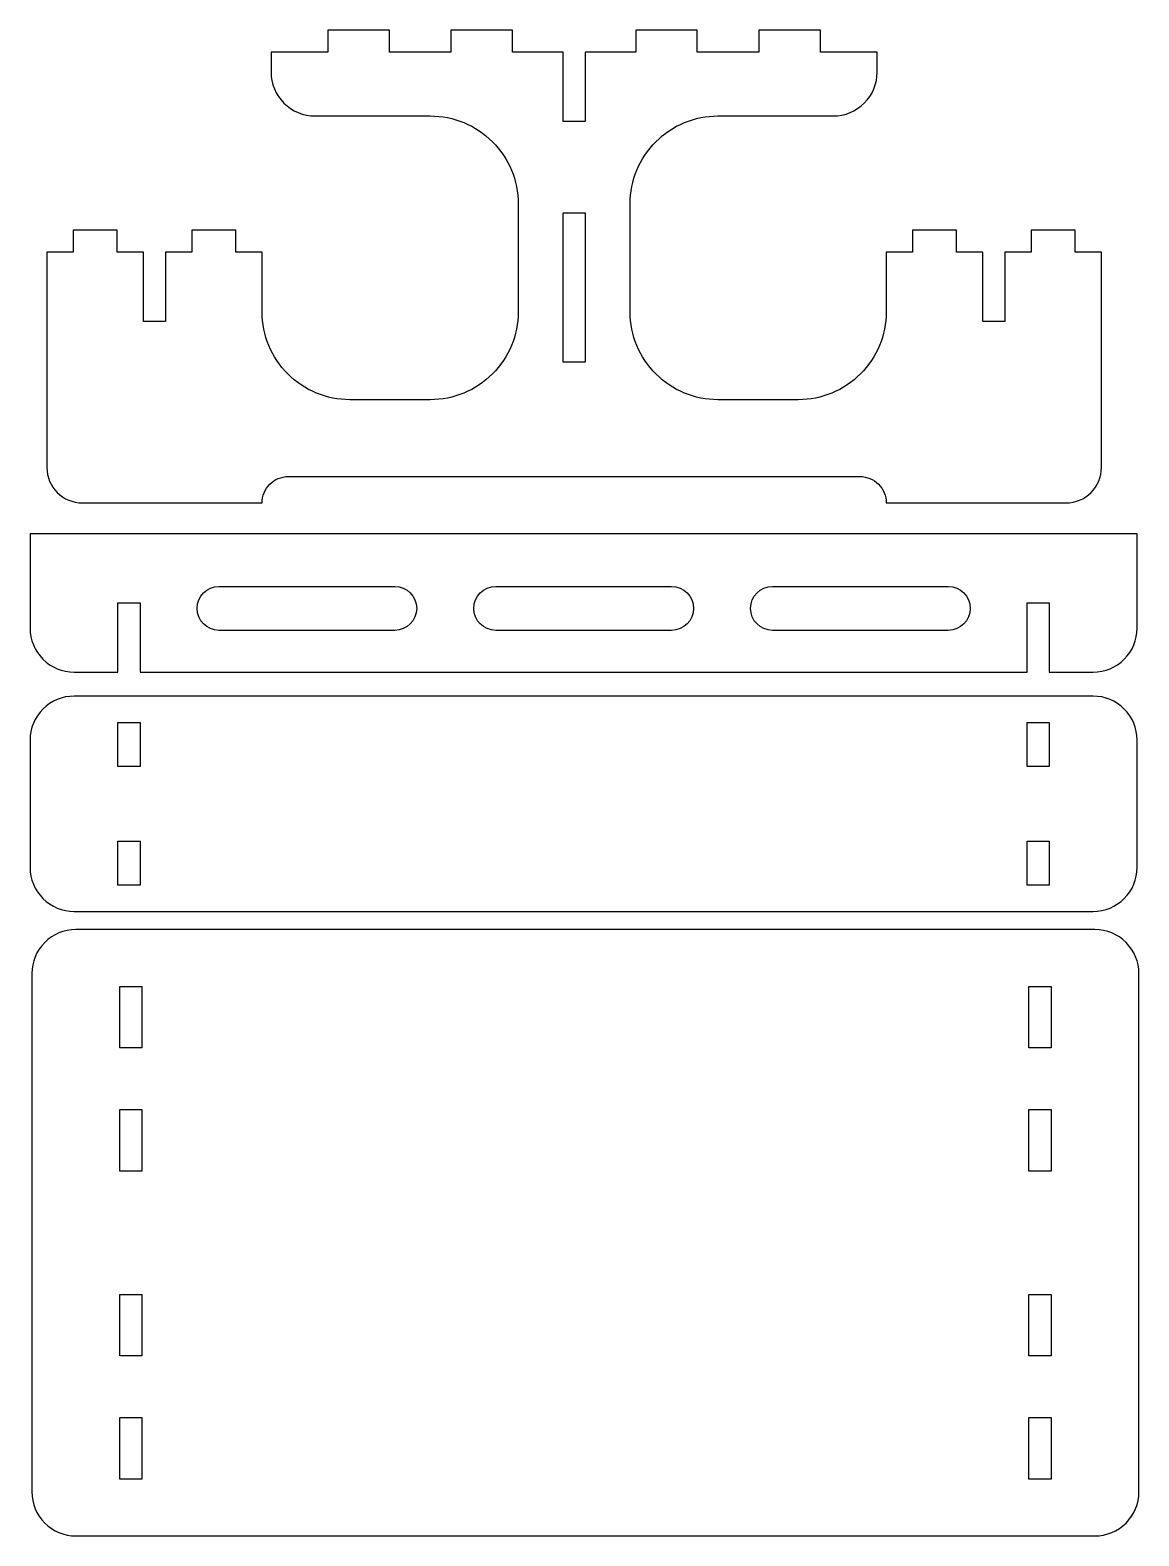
# Model space of a CAD drawing. Extents: x 13 to 314, y 7 to 415.
import ezdxf

# ---------------------------------------------------------------- set-up
doc = ezdxf.new("R2010")
doc.units = 0
doc.header["$MEASUREMENT"] = 0
doc.layers.add('DEFAULT', color=7, linetype='CONTINUOUS')

msp = doc.modelspace()

# ---------------------------------------------------------------- linework, layer by layer
at = {"layer": 'DEFAULT'}
for points in [[(303.52, 355.2), (296.4, 355.2), (296.4, 361.2), (284.49, 361.2), (284.49, 355.2), (277.37, 355.2), (277.37, 336.45), (271.37, 336.45), (271.37, 355.2), (264.24, 355.2), (264.24, 361.2), (252.34, 361.2), (252.34, 355.2), (245.21, 355.2), (245.21, 339.07, -0.414214), (221.4, 315.26), (199.63, 315.26, -0.414214), (175.82, 339.07), (175.82, 368.32, -0.414214), (199.63, 392.14), (230.87, 392.14, 0.414214), (242.77, 404.04), (242.77, 409.39), (227.4, 409.39), (227.4, 415.39), (210.71, 415.39), (210.71, 409.39), (194.02, 409.39), (194.02, 415.39), (177.34, 415.39), (177.34, 409.39), (163.65, 409.39), (163.65, 390.64), (157.65, 390.64), (157.65, 409.39), (143.96, 409.39), (143.96, 415.39), (127.27, 415.39), (127.27, 409.39), (110.59, 409.39), (110.59, 415.39), (93.9, 415.39), (93.9, 409.39), (78.52, 409.39), (78.52, 404.04, 0.414214), (90.43, 392.14), (121.67, 392.14, -0.414214), (145.48, 368.32), (145.48, 339.07, -0.414214), (121.67, 315.26), (99.9, 315.26, -0.414214), (76.09, 339.07), (76.09, 355.2), (68.96, 355.2), (68.96, 361.2), (57.06, 361.2), (57.06, 355.2), (49.93, 355.2), (49.93, 336.45), (43.93, 336.45), (43.93, 355.2), (36.81, 355.2), (36.81, 361.2), (24.9, 361.2), (24.9, 355.2), (17.77, 355.2), (17.77, 296.89, 0.414214), (27.34, 287.32), (76.09, 287.32, -0.414214), (83.21, 294.45), (238.09, 294.45, -0.414214), (245.21, 287.32), (293.96, 287.32, 0.414214), (303.52, 296.89)], [(313.22, 278.97), (13.22, 278.97), (13.22, 253.38, 0.414214), (25.13, 241.47), (37.04, 241.47), (37.04, 260.22), (43.04, 260.22), (43.04, 241.47), (283.41, 241.47), (283.41, 260.22), (289.41, 260.22), (289.41, 241.47), (301.32, 241.47, 0.414214), (313.22, 253.38)], [(112.04, 252.77), (64.41, 252.77, -1), (64.41, 264.67), (112.04, 264.67, -1)], [(187.04, 252.77), (139.41, 252.77, -1), (139.41, 264.67), (187.04, 264.67, -1)], [(262.04, 252.77), (214.41, 252.77, -1), (214.41, 264.67), (262.04, 264.67, -1)], [(313.22, 223.05, 0.414214), (301.32, 234.96), (25.13, 234.96, 0.414214), (13.22, 223.05), (13.22, 188.55, 0.414214), (25.13, 176.65), (301.32, 176.65, 0.414214), (313.22, 188.55)], [(313.69, 159.81, 0.414214), (301.78, 171.71), (25.59, 171.71, 0.414214), (13.69, 159.81), (13.69, 19.37, 0.414214), (25.59, 7.46), (301.78, 7.46, 0.414214), (313.69, 19.37)]]:
    msp.add_lwpolyline(points, format="xyb", close=True, dxfattribs=at)
for points in [[(163.65, 325.39), (157.65, 325.39), (157.65, 365.89), (163.65, 365.89)], [(43.04, 215.93), (37.04, 215.93), (37.04, 227.83), (43.04, 227.83)], [(283.41, 227.83), (289.41, 227.83), (289.41, 215.93), (283.41, 215.93)], [(43.04, 195.68), (43.04, 183.77), (37.04, 183.77), (37.04, 195.68)], [(283.41, 195.68), (289.41, 195.68), (289.41, 183.77), (283.41, 183.77)], [(43.5, 139.65), (37.5, 139.65), (37.5, 156.34), (43.5, 156.34)], [(283.87, 139.65), (283.87, 156.34), (289.87, 156.34), (289.87, 139.65)], [(43.5, 106.28), (37.5, 106.28), (37.5, 122.96), (43.5, 122.96)], [(283.87, 106.28), (283.87, 122.96), (289.87, 122.96), (289.87, 106.28)], [(43.5, 72.9), (43.5, 56.21), (37.5, 56.21), (37.5, 72.9)], [(283.87, 72.9), (289.87, 72.9), (289.87, 56.21), (283.87, 56.21)], [(43.5, 39.53), (43.5, 22.84), (37.5, 22.84), (37.5, 39.53)], [(283.87, 39.53), (289.87, 39.53), (289.87, 22.84), (283.87, 22.84)]]:
    msp.add_lwpolyline(points, close=True, dxfattribs=at)

doc.saveas('drawing.dxf')
